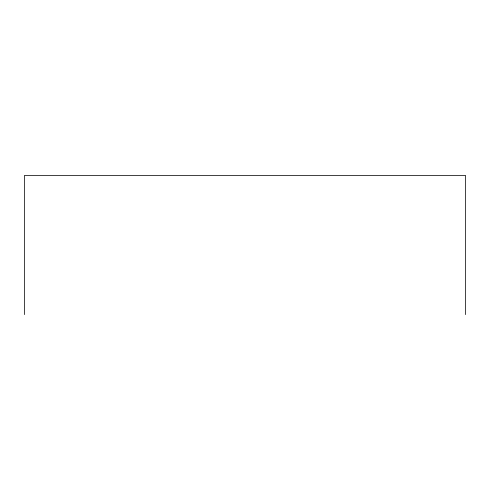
<?xml version="1.0" encoding="UTF-8"?>
<svg xmlns="http://www.w3.org/2000/svg" width="490" height="490" viewBox="0 0 490 490"><rect width="100%" height="100%" fill="white"/><g stroke="black" fill="none" stroke-linecap="round" stroke-linejoin="round"><path stroke-width="0.73" d="M465.5 314.592L465.5 175.408L24.5 175.408L24.5 314.592"/></g></svg>
